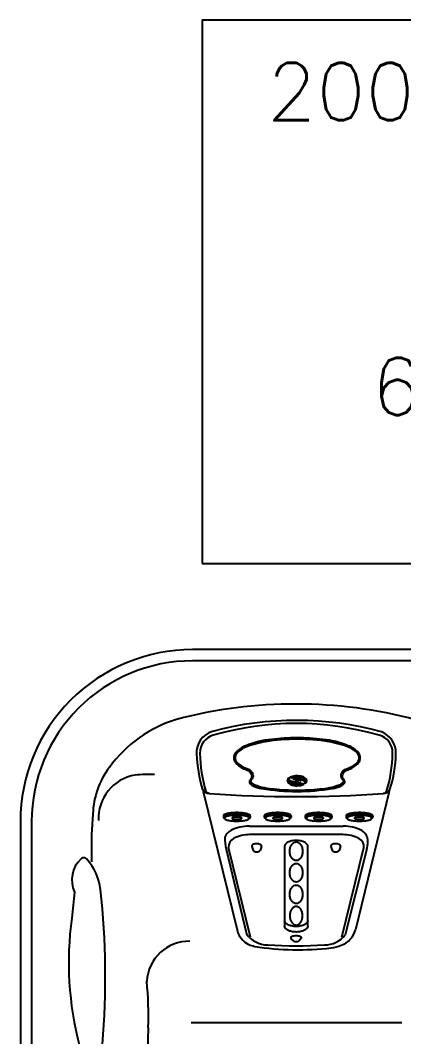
# Model space of a CAD drawing. Extents: x 832 to 912, y 781 to 934.
# Drawn here: x 832.2 to 858.9, y 862.7 to 933.6 of the extents above; entities that cross this region are included whole.
import ezdxf
from ezdxf.enums import TextEntityAlignment as Align

# ---------------------------------------------------------------- set-up
doc = ezdxf.new("R2010")
doc.units = 0
doc.header["$MEASUREMENT"] = 0
for name, color, linetype in [('1', 4, 'Continuous'), ('2', 2, 'Continuous'), ('DIM', 3, 'Continuous')]:
    doc.layers.add(name, color=color, linetype=linetype)
doc.styles.add('SIMPLEX', font='simplex')

# ---------------------------------------------------------------- blocks, each defined once
blk = doc.blocks.new('2005 SOVEREIGN')
at = {"layer": '1', "color": 3, "extrusion": (0, 1, 0)}
for p, q in [((18.608, 83.842), (18.608, 83.851)), ((18.648, 83.89), (18.648, 83.899)), ((18.688, 83.938), (18.688, 83.947)), ((18.768, 84.061), (18.768, 84.07)), ((18.77, 84.069), (18.768, 84.07)), ((18.768, 84.061), (18.77, 84.06)), ((18.77, 84.06), (18.77, 84.069)), ((18.808, 84.083), (18.808, 84.091)), ((18.904, 84.035), (18.808, 84.083)), ((19, 83.987), (19, 83.995)), ((19.096, 83.938), (19, 83.987)), ((19.288, 83.842), (19.385, 83.794)), ((19.385, 83.803), (19.297, 83.847)), ((19.385, 83.794), (19.385, 83.803)), ((19.577, 83.707), (19.481, 83.755)), ((19.481, 83.746), (19.481, 83.755)), ((19.481, 83.746), (19.577, 83.698)), ((19.577, 83.698), (19.577, 83.707)), ((19.889, 83.746), (19.889, 83.755)), ((19.929, 83.794), (19.929, 83.803)), ((19.968, 83.842), (19.968, 83.851)), ((19.769, 83.611), (19.673, 83.659)), ((19.673, 83.65), (19.673, 83.659)), ((19.673, 83.65), (19.769, 83.602)), ((19.769, 83.602), (19.769, 83.611)), ((19.807, 83.625), (19.807, 83.633)), ((19.809, 83.624), (19.807, 83.625))]:
    blk.add_line(p, q, dxfattribs=at)
at = {"layer": '1', "color": 2}
for p, q in [((12.748, 83.104), (15.102, 73.446)), ((25.705, 83.104), (23.354, 73.458)), ((15.965, 80.687), (22.508, 80.687)), ((14.339, 79.081), (15.752, 73.169)), ((18.414, 79.269), (18.414, 73.713)), ((20.039, 73.713), (20.039, 79.269)), ((24.144, 79.091), (22.647, 73.092))]:
    blk.add_line(p, q, dxfattribs=at)
at = {"layer": '1', "color": 3}
for p, q in [((14.155, 81.403), (14.155, 81.298)), ((14.155, 81.298), (14.155, 81.298)), ((14.185, 81.239), (14.259, 81.185)), ((15.981, 81.235), (15.915, 81.185)), ((15.981, 81.235), (15.981, 81.235)), ((16.018, 81.403), (16.018, 81.298)), ((17.004, 81.403), (17.004, 81.298)), ((17.004, 81.298), (17.004, 81.298)), ((17.034, 81.239), (17.108, 81.185)), ((18.831, 81.235), (18.764, 81.185)), ((18.831, 81.235), (18.831, 81.235)), ((18.867, 81.403), (18.867, 81.298)), ((19.854, 81.403), (19.854, 81.298)), ((19.854, 81.298), (19.854, 81.298)), ((19.884, 81.239), (19.957, 81.185)), ((21.68, 81.235), (21.613, 81.185)), ((21.68, 81.235), (21.68, 81.235)), ((21.717, 81.403), (21.717, 81.298)), ((22.703, 81.403), (22.703, 81.298)), ((22.703, 81.298), (22.703, 81.298)), ((22.733, 81.239), (22.807, 81.185)), ((24.529, 81.235), (24.463, 81.185)), ((24.529, 81.235), (24.529, 81.235)), ((24.566, 81.403), (24.566, 81.298)), ((22.471, 80.089), (15.982, 80.089)), ((16.042, 72.941), (14.514, 79.198)), ((16.139, 79.267), (16.231, 78.99)), ((16.799, 79.267), (16.708, 78.99)), ((21.647, 79.267), (21.739, 78.99)), ((22.307, 79.267), (22.216, 78.99)), ((22.411, 72.941), (23.939, 79.198)), ((19.028, 72.675), (18.859, 72.855)), ((19.584, 72.856), (19.426, 72.675))]:
    blk.add_line(p, q, dxfattribs=at)
for points in [[(79.214, 81, 0.414214), (68, 92.214), (12, 92.214, 0.414214), (0.786, 81), (0.786, 12, 0.414214), (12, 0.786), (68, 0.786, 0.414214), (79.214, 12)], [(19.288, 83.099, 0.041186), (21.759, 83.31, 0.061565), (22.355, 83.488, 0.107495), (22.577, 83.649, 0.345884), (22.564, 83.894, -0.310542), (22.469, 84.294, -0.236012), (22.823, 84.616, 0.09766), (23.496, 85.015, 0.077485), (23.655, 85.238, 0.272159), (23.568, 85.805, 0.13259), (22.855, 86.294, 0.081473), (21.081, 86.729, 0.032503), (19.288, 86.844, 0.032503), (17.496, 86.729, 0.081473), (15.722, 86.294, 0.13259), (15.009, 85.805, 0.272159), (14.921, 85.238, 0.077485), (15.081, 85.015, 0.09766), (15.754, 84.616, -0.236012), (16.108, 84.294, -0.310542), (16.013, 83.894, 0.345884), (16, 83.649, 0.107495), (16.222, 83.488, 0.061565), (16.817, 83.31, 0.041186)], [(22.234, 83.565, 0.103145), (22.491, 83.723, 0.444373), (22.485, 83.913, -0.283352), (22.368, 84.277, -0.258307), (22.748, 84.689, 0.096487), (23.426, 85.071, 0.424017), (23.496, 85.751, 0.120537), (22.926, 86.167, 0.05769), (21.492, 86.572, 0.040352), (19.288, 86.75, 0.040352), (17.085, 86.572, 0.05769), (15.651, 86.167, 0.120537), (15.081, 85.751, 0.424017), (15.15, 85.071, 0.096487), (15.829, 84.689, -0.258307), (16.209, 84.277, -0.283352), (16.091, 83.913, 0.444373), (16.086, 83.723, 0.103145), (16.343, 83.565, 0.068614), (17.701, 83.278, 0.026992), (19.288, 83.193, 0.026992), (20.876, 83.278, 0.068614)], [(14.231, 81.239, 0.267867), (14.265, 81.181, 0.072378), (14.482, 81.094, 0.034036), (14.734, 81.052, 0.024706), (15.087, 81.034, 0.024706), (15.439, 81.052, 0.034036), (15.691, 81.094, 0.072378), (15.908, 81.181, 0.267867), (15.942, 81.239, 0.267867), (15.908, 81.297, 0.072378), (15.691, 81.384, 0.034036), (15.439, 81.426, 0.024706), (15.087, 81.444, 0.024706), (14.734, 81.426, 0.034036), (14.482, 81.384, 0.072378), (14.265, 81.297, 0.267867)], [(15.43, 81.238, 0.280852), (15.418, 81.258, 0.066452), (15.33, 81.289, 0.030521), (15.23, 81.304, 0.022038), (15.09, 81.31, 0.022038), (14.949, 81.304, 0.030521), (14.849, 81.289, 0.066452), (14.762, 81.258, 0.280852), (14.749, 81.238, 0.280852), (14.762, 81.217, 0.066452), (14.849, 81.186, 0.030521), (14.949, 81.171, 0.022038), (15.09, 81.165, 0.022038), (15.23, 81.171, 0.030521), (15.33, 81.186, 0.066452), (15.418, 81.217, 0.280852)], [(17.081, 81.239, 0.267867), (17.114, 81.181, 0.072378), (17.331, 81.094, 0.034036), (17.584, 81.052, 0.024706), (17.936, 81.034, 0.024706), (18.288, 81.052, 0.034036), (18.541, 81.094, 0.072378), (18.758, 81.181, 0.267867), (18.791, 81.239, 0.267867), (18.758, 81.297, 0.072378), (18.541, 81.384, 0.034036), (18.288, 81.426, 0.024706), (17.936, 81.444, 0.024706), (17.584, 81.426, 0.034036), (17.331, 81.384, 0.072378), (17.114, 81.297, 0.267867)], [(18.279, 81.238, 0.280852), (18.267, 81.258, 0.066452), (18.18, 81.289, 0.030521), (18.079, 81.304, 0.022038), (17.939, 81.31, 0.022038), (17.799, 81.304, 0.030521), (17.698, 81.289, 0.066452), (17.611, 81.258, 0.280852), (17.599, 81.238, 0.280852), (17.611, 81.217, 0.066452), (17.698, 81.186, 0.030521), (17.799, 81.171, 0.022038), (17.939, 81.165, 0.022038), (18.079, 81.171, 0.030521), (18.18, 81.186, 0.066452), (18.267, 81.217, 0.280852)], [(19.93, 81.239, 0.267867), (19.964, 81.181, 0.072378), (20.18, 81.094, 0.034036), (20.433, 81.052, 0.024706), (20.785, 81.034, 0.024706), (21.137, 81.052, 0.034036), (21.39, 81.094, 0.072378), (21.607, 81.181, 0.267867), (21.641, 81.239, 0.267867), (21.607, 81.297, 0.072378), (21.39, 81.384, 0.034036), (21.137, 81.426, 0.024706), (20.785, 81.444, 0.024706), (20.433, 81.426, 0.034036), (20.18, 81.384, 0.072378), (19.964, 81.297, 0.267867)], [(21.129, 81.238, 0.280852), (21.116, 81.258, 0.066452), (21.029, 81.289, 0.030521), (20.929, 81.304, 0.022038), (20.788, 81.31, 0.022038), (20.648, 81.304, 0.030521), (20.548, 81.289, 0.066452), (20.46, 81.258, 0.280852), (20.448, 81.238, 0.280852), (20.46, 81.217, 0.066452), (20.548, 81.186, 0.030521), (20.648, 81.171, 0.022038), (20.788, 81.165, 0.022038), (20.929, 81.171, 0.030521), (21.029, 81.186, 0.066452), (21.116, 81.217, 0.280852)], [(22.779, 81.239, 0.267867), (22.813, 81.181, 0.072378), (23.03, 81.094, 0.034036), (23.282, 81.052, 0.024706), (23.635, 81.034, 0.024706), (23.987, 81.052, 0.034036), (24.239, 81.094, 0.072378), (24.456, 81.181, 0.267867), (24.49, 81.239, 0.267867), (24.456, 81.297, 0.072378), (24.239, 81.384, 0.034036), (23.987, 81.426, 0.024706), (23.635, 81.444, 0.024706), (23.282, 81.426, 0.034036), (23.03, 81.384, 0.072378), (22.813, 81.297, 0.267867)], [(23.978, 81.238, 0.280852), (23.966, 81.258, 0.066452), (23.878, 81.289, 0.030521), (23.778, 81.304, 0.022038), (23.638, 81.31, 0.022038), (23.497, 81.304, 0.030521), (23.397, 81.289, 0.066452), (23.309, 81.258, 0.280852), (23.297, 81.238, 0.280852), (23.309, 81.217, 0.066452), (23.397, 81.186, 0.030521), (23.497, 81.171, 0.022038), (23.638, 81.165, 0.022038), (23.778, 81.171, 0.030521), (23.878, 81.186, 0.066452), (23.966, 81.217, 0.280852)], [(19.227, 79.579, -0.136355), (19.387, 79.534, -0.106967), (19.541, 79.39, -0.081414), (19.636, 79.189, -0.069495), (19.671, 78.932, -0.069495), (19.636, 78.675, -0.081414), (19.541, 78.475, -0.106967), (19.387, 78.33, -0.136355), (19.227, 78.285, -0.136355), (19.066, 78.33, -0.106967), (18.912, 78.475, -0.081414), (18.817, 78.675, -0.069495), (18.782, 78.932, -0.069495), (18.817, 79.189, -0.081414), (18.912, 79.39, -0.106967), (19.066, 79.534, -0.136355)], [(19.227, 78.077, -0.136355), (19.387, 78.033, -0.106967), (19.541, 77.888, -0.081414), (19.636, 77.687, -0.069495), (19.671, 77.43, -0.069495), (19.636, 77.174, -0.081414), (19.541, 76.973, -0.106967), (19.387, 76.828, -0.136355), (19.227, 76.783, -0.136355), (19.066, 76.828, -0.106967), (18.912, 76.973, -0.081414), (18.817, 77.174, -0.069495), (18.782, 77.43, -0.069495), (18.817, 77.687, -0.081414), (18.912, 77.888, -0.106967), (19.066, 78.033, -0.136355)], [(19.227, 76.575, -0.136355), (19.387, 76.531, -0.106967), (19.541, 76.386, -0.081414), (19.636, 76.185, -0.069495), (19.671, 75.928, -0.069495), (19.636, 75.672, -0.081414), (19.541, 75.471, -0.106967), (19.387, 75.326, -0.136355), (19.227, 75.282, -0.136355), (19.066, 75.326, -0.106967), (18.912, 75.471, -0.081414), (18.817, 75.672, -0.069495), (18.782, 75.928, -0.069495), (18.817, 76.185, -0.081414), (18.912, 76.386, -0.106967), (19.066, 76.531, -0.136355)], [(19.227, 73.784, 0.136355), (19.387, 73.829, 0.106967), (19.541, 73.974, 0.081414), (19.636, 74.175, 0.069495), (19.671, 74.431, 0.069495), (19.636, 74.688, 0.081414), (19.541, 74.889, 0.106967), (19.387, 75.034, 0.136355), (19.227, 75.078, 0.136355), (19.066, 75.034, 0.106967), (18.912, 74.889, 0.081414), (18.817, 74.688, 0.069495), (18.782, 74.431, 0.069495), (18.817, 74.175, 0.081414), (18.912, 73.974, 0.106967), (19.066, 73.829, 0.136355)]]:
    blk.add_lwpolyline(points, format="xyb", close=True, dxfattribs=at)
blk.add_lwpolyline([(19.288, 83.842), (19.192, 83.89), (19.192, 83.899)], dxfattribs=at)
for points in [[(16.018, 81.403, 0.267867), (15.981, 81.466, 0.072378), (15.745, 81.56, 0.034036), (15.47, 81.606, 0.024706), (15.087, 81.625, 0.024706), (14.703, 81.606, 0.034036), (14.428, 81.56, 0.072378), (14.192, 81.466, 0.267867), (14.155, 81.403, 0.267867)], [(18.867, 81.403, 0.267867), (18.831, 81.466, 0.072378), (18.595, 81.56, 0.034036), (18.32, 81.606, 0.024706), (17.936, 81.625, 0.024706), (17.552, 81.606, 0.034036), (17.277, 81.56, 0.072378), (17.041, 81.466, 0.267867), (17.004, 81.403, 0.267867)], [(21.717, 81.403, 0.267867), (21.68, 81.466, 0.072378), (21.444, 81.56, 0.034036), (21.169, 81.606, 0.024706), (20.785, 81.625, 0.024706), (20.402, 81.606, 0.034036), (20.127, 81.56, 0.072378), (19.89, 81.466, 0.267867), (19.854, 81.403, 0.267867)], [(24.566, 81.403, 0.267867), (24.529, 81.466, 0.072378), (24.293, 81.56, 0.034036), (24.018, 81.606, 0.024706), (23.635, 81.625, 0.024706), (23.251, 81.606, 0.034036), (22.976, 81.56, 0.072378), (22.74, 81.466, 0.267867), (22.703, 81.403, 0.267867)], [(15.981, 81.235, 0.267867), (16.018, 81.298, 0.267867), (15.981, 81.362, 0.072378), (15.745, 81.456, 0.034036), (15.47, 81.502, 0.024706), (15.087, 81.521, 0.024706), (14.703, 81.502, 0.034036), (14.428, 81.456, 0.072378), (14.192, 81.362, 0.267867), (14.155, 81.298, 0.267867)], [(14.155, 81.298, 0.238458), (14.185, 81.239, 0.072378)], [(18.831, 81.235, 0.267867), (18.867, 81.298, 0.267867), (18.831, 81.362, 0.072378), (18.595, 81.456, 0.034036), (18.32, 81.502, 0.024706), (17.936, 81.521, 0.024706), (17.552, 81.502, 0.034036), (17.277, 81.456, 0.072378), (17.041, 81.362, 0.267867), (17.004, 81.298, 0.267867)], [(17.004, 81.298, 0.238458), (17.034, 81.239, 0.072378)], [(21.68, 81.235, 0.267867), (21.717, 81.298, 0.267867), (21.68, 81.362, 0.072378), (21.444, 81.456, 0.034036), (21.169, 81.502, 0.024706), (20.785, 81.521, 0.024706), (20.402, 81.502, 0.034036), (20.127, 81.456, 0.072378), (19.89, 81.362, 0.267867), (19.854, 81.298, 0.267867)], [(19.854, 81.298, 0.238458), (19.884, 81.239, 0.072378)], [(24.529, 81.235, 0.267867), (24.566, 81.298, 0.267867), (24.529, 81.362, 0.072378), (24.293, 81.456, 0.034036), (24.018, 81.502, 0.024706), (23.635, 81.521, 0.024706), (23.251, 81.502, 0.034036), (22.976, 81.456, 0.072378), (22.74, 81.362, 0.267867), (22.703, 81.298, 0.267867)], [(22.703, 81.298, 0.238458), (22.733, 81.239, 0.072378)], [(16.803, 79.292, 0.180939), (16.783, 79.346, 0.102974), (16.705, 79.405, 0.062489), (16.604, 79.438, 0.048715), (16.469, 79.451, 0.048715), (16.334, 79.438, 0.062489), (16.233, 79.405, 0.102974), (16.155, 79.346, 0.180939), (16.135, 79.292, 0.079858), (16.139, 79.267, 0.102974)], [(22.311, 79.292, 0.180939), (22.291, 79.346, 0.102974), (22.213, 79.405, 0.062489), (22.112, 79.438, 0.048715), (21.977, 79.451, 0.048715), (21.842, 79.438, 0.062489), (21.741, 79.405, 0.102974), (21.663, 79.346, 0.180939), (21.643, 79.292, 0.079858), (21.647, 79.267, 0.102974)], [(16.231, 78.99, 0.097707), (16.242, 78.969, 0.103384), (16.298, 78.926, 0.063262), (16.371, 78.901, 0.049457), (16.469, 78.892, 0.049457), (16.567, 78.901, 0.063262), (16.64, 78.926, 0.103384), (16.696, 78.969, 0.097707), (16.708, 78.99, 0.178961)], [(16.799, 79.267, 0.079858), (16.803, 79.292, 0.180939)], [(21.739, 78.99, 0.097707), (21.75, 78.969, 0.103384), (21.806, 78.926, 0.063262), (21.879, 78.901, 0.049457), (21.977, 78.892, 0.049457), (22.075, 78.901, 0.063262), (22.148, 78.926, 0.103384), (22.204, 78.969, 0.097707), (22.216, 78.99, 0.178961)], [(22.307, 79.267, 0.079858), (22.311, 79.292, 0.180939)], [(20.039, 74.099, -0.171766), (19.989, 73.958, -0.104717), (19.801, 73.805, -0.066129), (19.555, 73.718, -0.052271), (19.227, 73.683, -0.052271), (18.898, 73.718, -0.066129), (18.652, 73.805, -0.104717), (18.464, 73.958, -0.171766), (18.414, 74.099, -0.171766)], [(19.597, 72.892, 0.21966), (19.578, 72.934, 0.091876), (19.487, 72.986, 0.048587), (19.375, 73.014, 0.036321), (19.221, 73.025, 0.036321), (19.067, 73.014, 0.048587), (18.955, 72.986, 0.091876), (18.863, 72.934, 0.21966), (18.844, 72.892, 0.190485), (18.859, 72.855, 0.091876)], [(19.028, 72.675, 0.046203), (19.031, 72.672, 0.084711), (19.082, 72.647, 0.042496), (19.142, 72.634, 0.03133), (19.227, 72.628, 0.03133), (19.311, 72.634, 0.042496), (19.372, 72.647, 0.084711), (19.422, 72.672, 0.05544), (19.426, 72.675, 0.23879)], [(19.584, 72.856, 0.180954), (19.597, 72.892, 0.21966)]]:
    blk.add_lwpolyline(points, format="xyb", dxfattribs=at)
at = {"layer": '1', "color": 2}
for points in [[(20.039, 79.269, 0.171766), (19.989, 79.411, 0.104717), (19.801, 79.564, 0.066129), (19.555, 79.651, 0.052271), (19.227, 79.685, 0.052271), (18.898, 79.651, 0.066129), (18.652, 79.564, 0.104717), (18.464, 79.411, 0.171766), (18.414, 79.269, 0.171766)], [(20.039, 73.713, -0.171766), (19.989, 73.571, -0.104717), (19.801, 73.419, -0.066129), (19.555, 73.331, -0.052271), (19.227, 73.297, -0.052271), (18.898, 73.331, -0.066129), (18.652, 73.419, -0.104717), (18.464, 73.571, -0.171766), (18.414, 73.713, -0.171766)]]:
    blk.add_lwpolyline(points, format="xyb", dxfattribs=at)
at = {"layer": '1', "color": 3}
for centre, radius, start, end in [((19.19, 56.613), 32.591, 75.093, 104.75162), ((13.551, 79.455), 9.073, 107.04615, 144.01815), ((19.227, 67.261), 20.592, 73.70717, 106.29283), ((13.78, 85.803), 1.268, 105.12388, 181.90026), ((24.706, 85.827), 1.236, 356.92044, 76.05542), ((22.918, 86.014), 10.408, 181.39302, 196.26598), ((16.446, 85.872), 9.495, 343.01384, 359.32738), ((10.825, 81.314), 5.776, 143.04943, 177.85571), ((8.514, 81.219), 3.07, 99.65986, 182.75315), ((9.052, 71.176), 13.111, 88.67589, 94.60566), ((13.174, 83.322), 0.333, 222.1735, 266.46807), ((25.325, 83.228), 0.239, 264.0144, 327.34403), ((15.192, 79.235), 0.679, 119.61667, 183.14105), ((15.982, 77.561), 2.529, 90, 116.425), ((22.471, 77.558), 2.531, 63.5869, 90), ((23.323, 79.268), 0.621, 353.44363, 63.72469), ((11.776, 69.684), 2.973, 89.45511, 176.65692), ((-15.019, 67.491), 23.945, 357.92473, 5.67268), ((1974.555, 17.697), 1966.253, 178.574159, 178.958121)]:
    blk.add_arc(centre, radius, start, end, dxfattribs=at)
at = {"layer": '1', "color": 2}
for centre, radius, start, end in [((19.218, 65.738), 22.325, 74.53095, 105.11919), ((13.817, 85.807), 1.542, 105.86454, 182.89529), ((24.607, 85.789), 1.57, 357.7977, 68.8706), ((22.276, 86.137), 10.007, 182.33383, 196.82937), ((17.5, 85.913), 8.678, 342.07558, 358.78414), ((13.162, 83.48), 0.52, 203.99926, 269.80123), ((25.311, 83.452), 0.493, 267.71717, 334.8133), ((19.227, 170.637), 87.888, 266.04333, 273.95667), ((15.145, 79.542), 0.963, 120.19415, 157.2208), ((15.965, 77.812), 2.876, 90, 116.96576), ((22.508, 77.896), 2.791, 62.62223, 90), ((23.399, 79.626), 0.846, 18.33254, 62.30074), ((17.346, 79.799), 3.091, 177.83871, 193.41827), ((22.404, 79.619), 1.819, 343.13621, 8.62608), ((16.592, 73.809), 1.534, 193.69246, 255.82077), ((17.247, 74.227), 1.832, 215.2731, 270), ((21.206, 74.233), 1.838, 270, 321.61252), ((21.864, 73.821), 1.534, 289.02255, 346.30751), ((19.227, 103.885), 31.552, 266.40239, 273.59625), ((20.938, 76.507), 4.375, 279.6071, 289.02255), ((16.856, 74.855), 2.613, 255.82077, 258.45685), ((19.365, 91.344), 19.289, 260.95836, 276.8593)]:
    blk.add_arc(centre, radius, start, end, dxfattribs=at)
at = {"layer": '1', "color": 3}
for centre, major_axis, start_param, end_param in [((19.288, 83.842), (0.68, 0), 2.443461, 5.497787), ((19.24, 83.866), (0.612, 0), 2.736446, 5.497787), ((19.192, 83.89), (0.544, 0), 2.782626, 5.497787), ((19.288, 83.851), (0.68, 0), 2.443461, 3.141593), ((19.144, 83.914), (0.476, 0), 2.766131, 5.497787), ((19.24, 83.875), (0.612, 0), 3.155744, 5.497787), ((19.192, 83.899), (0.544, 0), 2.822079, 3.141593), ((19.096, 83.938), (0.408, 0), 2.832077, 5.497787), ((19.048, 83.963), (0.34, 0), 2.530727, 5.497787), ((19.144, 83.923), (0.476, 0), 3.159787, 5.497787), ((18.68, 83.986), (0.00272, 0), 5.924218, 9.019631), ((19.096, 83.947), (0.408, 0), 2.865812, 3.141593), ((18.704, 84.001), (0.00326, 0), 5.973669, 9.049321), ((19.048, 83.971), (0.34, 0), 3.167067, 5.461758), ((19.288, 83.851), (0.68, 0), 0, 2.356194), ((19.288, 83.842), (0.68, 0), 5.585054, 8.63938), ((19.337, 83.818), (0.612, 0), 5.878038, 8.63938), ((19.385, 83.803), (0.544, 0), 0, 2.356194), ((19.385, 83.794), (0.544, 0), 5.924218, 8.63938), ((19.433, 83.77), (0.476, 0), 5.907724, 8.63938), ((19.481, 83.755), (0.408, 0), 0, 2.356194), ((19.481, 83.746), (0.408, 0), 5.973669, 8.63938), ((19.529, 83.722), (0.34, 0), 5.67232, 8.63938), ((19.529, 83.731), (0.34, 0), 5.67232, 6.257711), ((19.873, 83.684), (0.00326, 0), 2.832088, 5.907724), ((19.873, 83.692), (0.00326, 0), 4.979532, 5.907724), ((19.433, 83.779), (0.476, 0), 5.907724, 6.26499), ((19.896, 83.698), (0.00272, 0), 2.782616, 5.878038), ((19.337, 83.827), (0.612, 0), 5.886814, 6.269034)]:
    blk.add_ellipse(centre, major_axis=major_axis, ratio=0.5, start_param=start_param, end_param=end_param, dxfattribs=at)
for points in [[(14.967, 85.444), (14.967, 85.444), (14.967, 85.445), (14.967, 85.445), (14.967, 85.445), (14.967, 85.446), (14.967, 85.446)], [(14.967, 85.446), (14.967, 85.446), (14.967, 85.445), (14.967, 85.445), (14.967, 85.445), (14.967, 85.444), (14.967, 85.444)], [(15.005, 85.801), (15.005, 85.801), (15.005, 85.801), (15.005, 85.801), (15.005, 85.801), (15.004, 85.801), (15.004, 85.801)], [(23.571, 85.801), (23.572, 85.801), (23.572, 85.801), (23.572, 85.801), (23.572, 85.801), (23.573, 85.801), (23.573, 85.801)], [(16.457, 83.4), (16.457, 83.4), (16.457, 83.4), (16.457, 83.4), (16.458, 83.4), (16.458, 83.4), (16.458, 83.4)], [(16.458, 83.4), (16.458, 83.4), (16.458, 83.4), (16.458, 83.4), (16.459, 83.4), (16.459, 83.4), (16.459, 83.4)], [(22.119, 83.4), (22.119, 83.4), (22.119, 83.4), (22.118, 83.4), (22.118, 83.4), (22.118, 83.4), (22.118, 83.4)]]:
    blk.add_open_spline(points, degree=6, dxfattribs=at)
for points in [[(15.074, 85.743), (15.075, 85.743), (15.075, 85.743), (15.075, 85.744), (15.075, 85.744), (15.075, 85.744), (15.075, 85.744)], [(23.502, 85.743), (23.502, 85.743), (23.502, 85.743), (23.502, 85.744), (23.502, 85.744), (23.502, 85.744), (23.501, 85.744)]]:
    blk.add_open_spline(points, degree=1, knots=[0.00003168, 0.00003168, 0.00678793, 0.01357585, 0.02036378, 0.02715171, 0.03364803, 0.04014434, 0.04014434], dxfattribs=at)
at = {"layer": '2'}
blk.add_line((11.906, 66.974), (26.594, 66.974), dxfattribs=at)
at = {"layer": '2', "color": 4}
blk.add_lwpolyline([(80, 81, 0.414214), (68, 93), (12, 93, 0.414214), (0, 81), (0, 12, 0.414214), (12, 0), (68, 0, 0.414214), (80, 12)], format="xyb", close=True, dxfattribs=at)
at = {"layer": 'DIM'}
for p, q in [((5.053, 81.53), (4.967, 80.089)), ((4.967, 80.089), (4.967, 78.202))]:
    blk.add_line(p, q, dxfattribs=at)
blk.add_lwpolyline([(6.792, 54.745, 0.09087), (6.32, 63.374, -0.010519), (5.719, 65.47, 0.049041), (5.588, 76.25, 0.158526), (4.627, 78.373, 0.41807), (4.207, 78.39, 0.315416), (3.77, 76.081, -0.016998), (3.583, 74.272, 0.099166), (4.124, 65.365, -0.177129), (4.061, 64.681, -0.092579), (3.458, 63.851, 0.363445), (3.271, 62.228)], format="xyb", dxfattribs=at)

msp = doc.modelspace()

# ---------------------------------------------------------------- linework, layer by layer
at = {"layer": 'DIM', "color": 4}
msp.add_lwpolyline([(844.856, 895.675), (899.522, 895.675), (899.522, 933.58), (844.856, 933.58)], close=True, dxfattribs=at)

# ---------------------------------------------------------------- block references
at = {"layer": '1'}
msp.add_blockref('2005 SOVEREIGN', (832.189, 796.675), dxfattribs=at)

# ---------------------------------------------------------------- texts
at = {"layer": 'DIM', "style": 'SIMPLEX'}
for s, p in [('2005 SOVEREIGN', (872.189, 926.604)), ('6\'8" x 7\'9"', (872.189, 906.032))]:
    msp.add_text(s, height=4, dxfattribs=at).set_placement(p, align=Align.CENTER)

doc.saveas('drawing.dxf')
